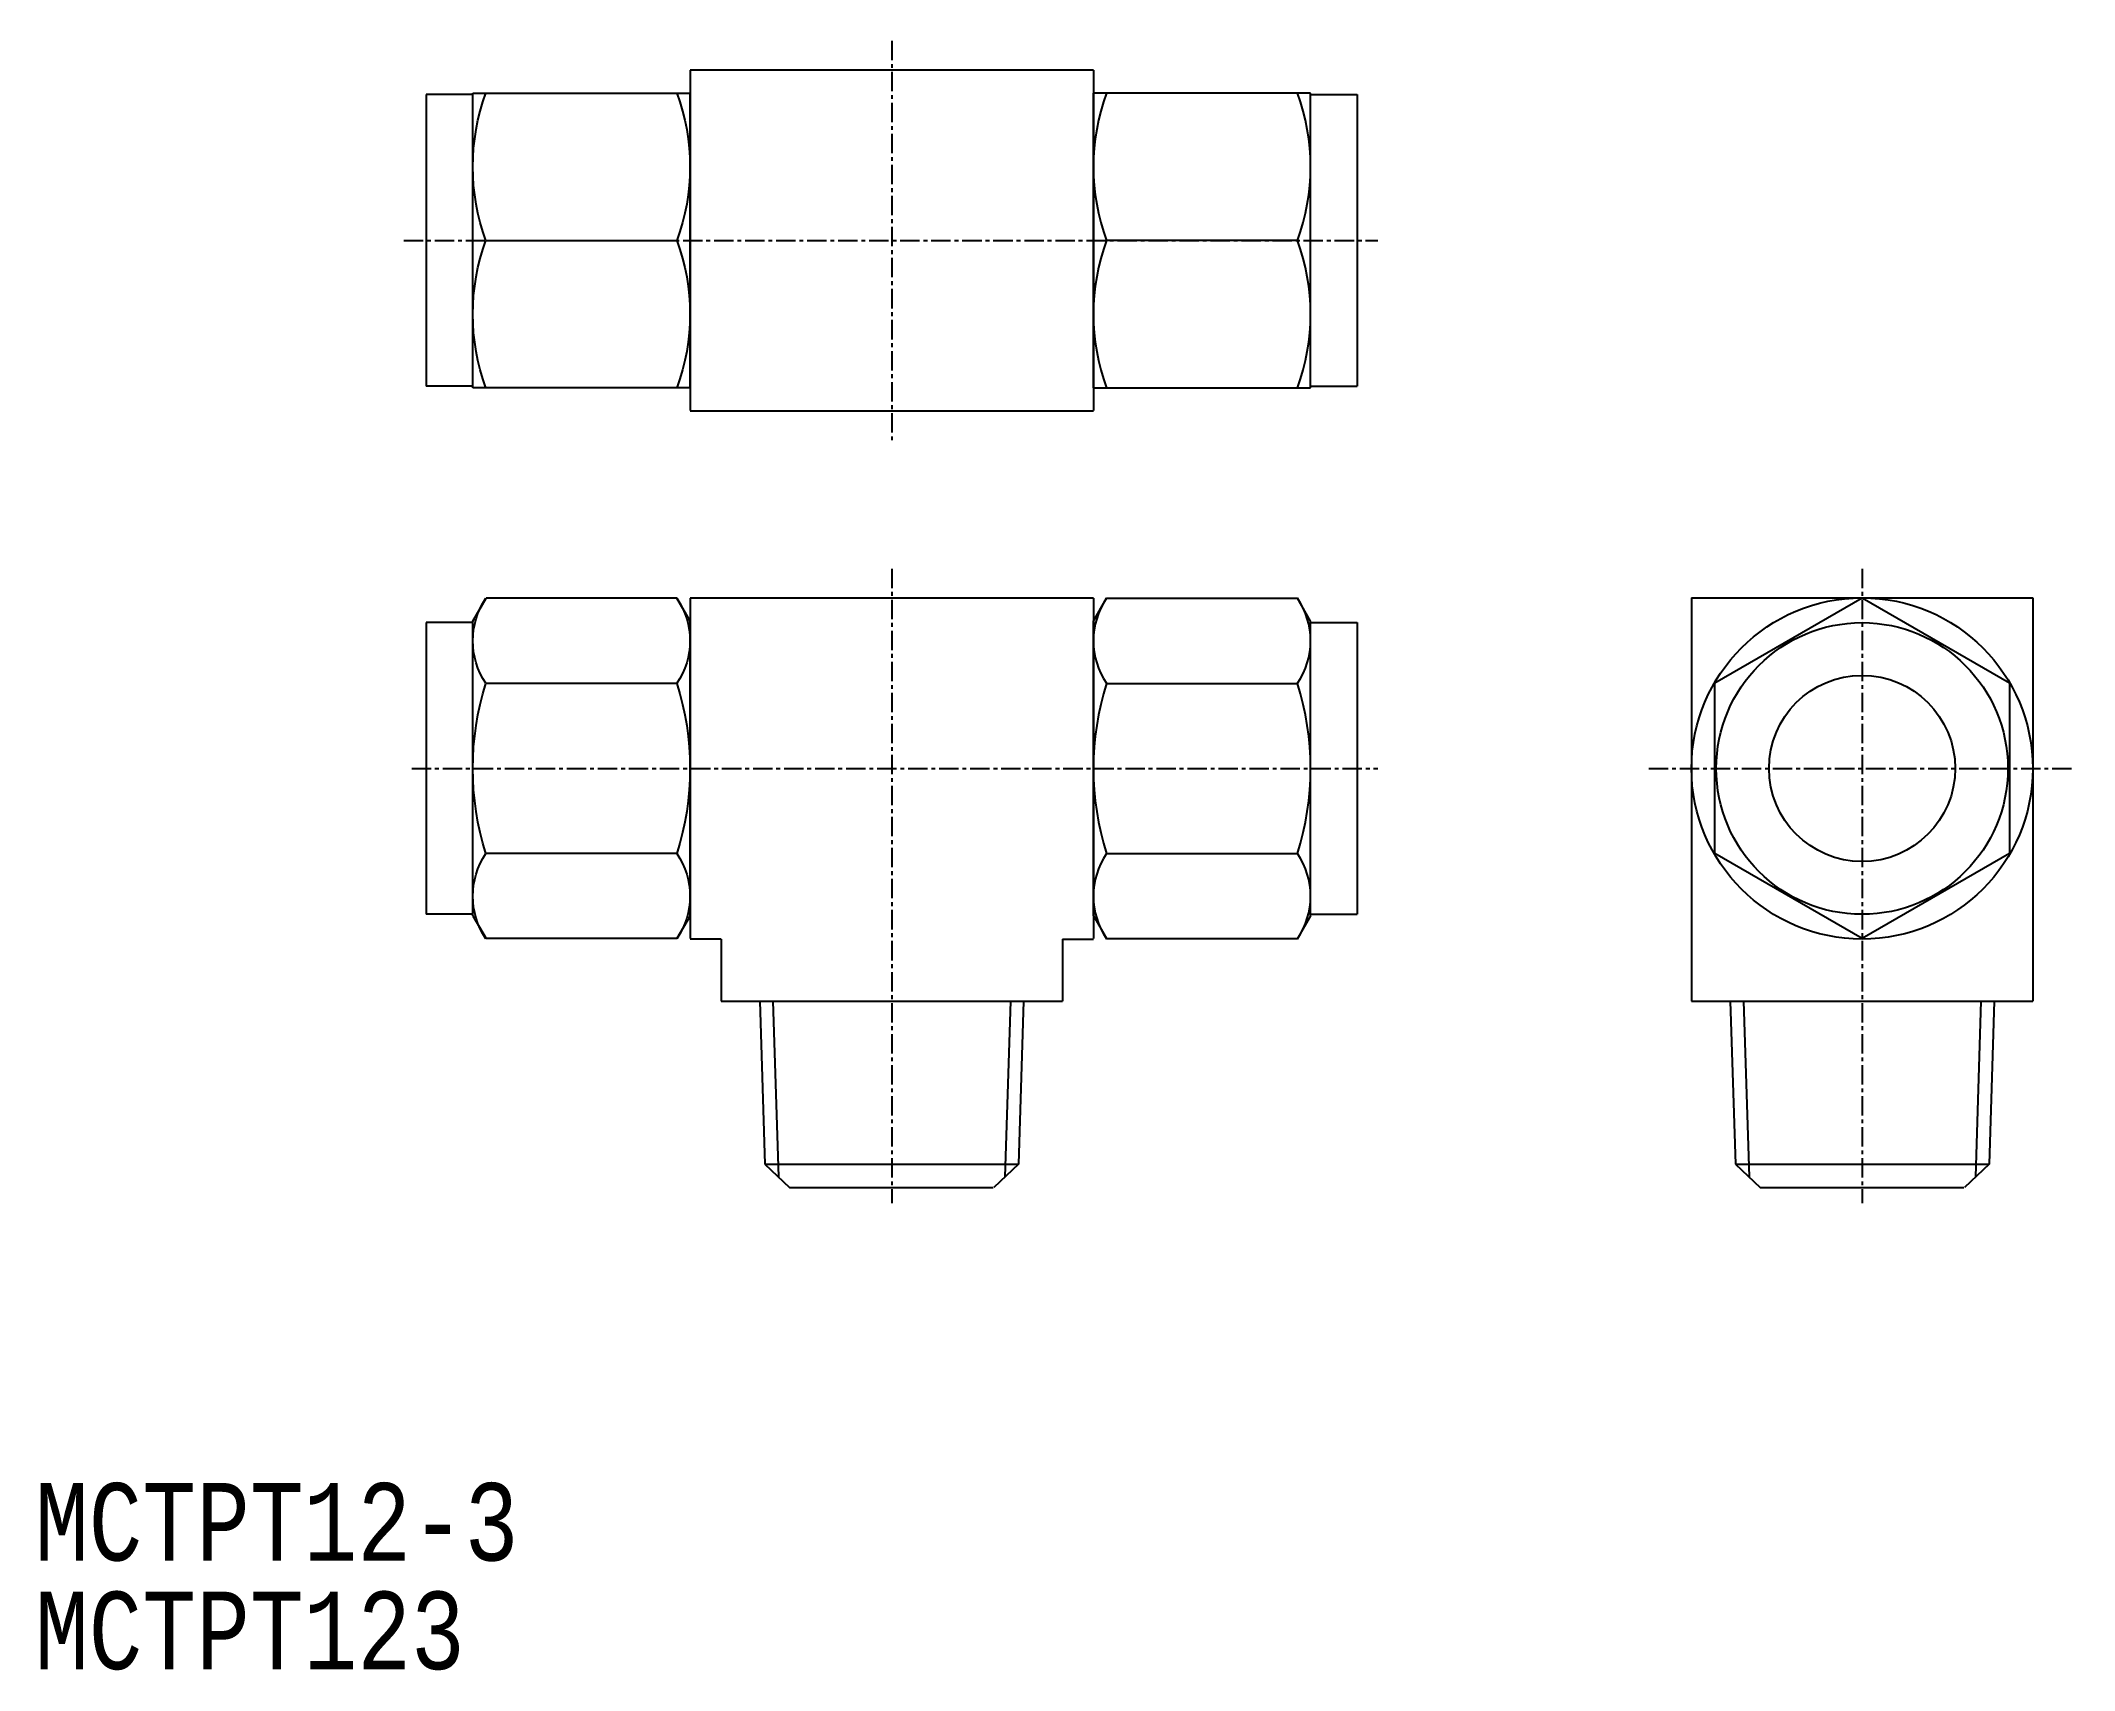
# Model space of a CAD drawing. Extents: x 235 to 366, y 153 to 259.
import ezdxf

# ---------------------------------------------------------------- set-up
doc = ezdxf.new("R2010")
doc.units = 0
doc.linetypes.add('CENTER', pattern=[2, 1.25, -0.25, 0.25, -0.25])
doc.layers.get('0').update_dxf_attribs({"linetype": 'CONTINUOUS'})
doc.layers.add('CENTER', color=1, linetype='CENTER')
doc.styles.add('HEKANJI', font='monotxt.shx', dxfattribs={"width": 0.715, "height": 3.2, "bigfont": 'bigfont.shx'})

# ---------------------------------------------------------------- blocks, each defined once
blk = doc.blocks.new('A$C13CA6C61')
for p, q in [((0, 9.5), (0.85, 10.97)), ((14, 9.5), (13.15, 10.97)), ((14, -5.48), (14, -5.48)), ((0, -9.5), (0.85, -10.97)), ((14, -9.5), (13.15, -10.97))]:
    blk.add_line(p, q)
at = {"color": 7, "linetype": 'CONTINUOUS'}
for p, q in [((0.85, 10.97), (13.15, 10.97)), ((0, -9.5), (0, 9.5)), ((14, -9.5), (14, 9.5)), ((0.85, 5.48), (13.15, 5.48)), ((0.85, -5.48), (13.15, -5.48)), ((0.85, -10.97), (13.15, -10.97))]:
    blk.add_line(p, q, dxfattribs=at)
for centre, radius, start, end in [((4.85, 8.23), 4.85, 145.589, 214.4111), ((9.15, 8.23), 4.85, 325.5889, 34.411), ((18.15, 0), 18.15, 162.412, 197.588), ((-4.15, 0), 18.15, 342.412, 17.588), ((4.85, -8.23), 4.85, 145.5889, 214.411), ((9.15, -8.23), 4.85, 325.589, 34.4111)]:
    blk.add_arc(centre, radius, start, end)
blk = doc.blocks.new('A$C30516091')
for p, q in [((0, -9.5), (0, 9.5)), ((14, 9.5), (0, 9.5)), ((14, -9.5), (14, 9.5)), ((13.15, 0), (0.85, 0)), ((0, -9.5), (14, -9.5))]:
    blk.add_line(p, q)
for centre, start, end in [((13.72, 4.75), 159.7438, 200.2562), ((0.28, 4.75), 339.7438, 20.2562), ((13.72, -4.75), 159.7438, 200.2562), ((0.28, -4.75), 339.7438, 20.2562)]:
    blk.add_arc(centre, 13.72, start, end)

msp = doc.modelspace()

# ---------------------------------------------------------------- linework, layer by layer
at = {"color": 7, "linetype": 'CONTINUOUS'}
for p, q in [((277.14, 256.64), (303.14, 256.64)), ((277.14, 256.61), (277.14, 234.67)), ((303.14, 256.61), (303.14, 234.67)), ((260.14, 255.04), (260.14, 236.24)), ((263.14, 255.04), (260.14, 255.04)), ((317.14, 255.04), (320.14, 255.04)), ((320.14, 255.04), (320.14, 236.24)), ((263.14, 236.24), (260.14, 236.24)), ((317.14, 236.24), (320.14, 236.24)), ((303.14, 234.64), (277.14, 234.64)), ((277.14, 222.6), (303.14, 222.6)), ((277.14, 222.57), (277.14, 200.63)), ((303.14, 222.57), (303.14, 200.63)), ((341.69, 222.6), (341.69, 196.6)), ((341.69, 222.6), (363.69, 222.6)), ((352.69, 222.57), (343.19, 217.09)), ((362.19, 217.09), (352.69, 222.57)), ((363.69, 222.6), (363.69, 196.6)), ((260.14, 221), (260.14, 202.2)), ((263.14, 221), (260.14, 221)), ((317.14, 221), (320.14, 221)), ((320.14, 221), (320.14, 202.2)), ((343.19, 206.12), (343.19, 217.09)), ((362.19, 217.09), (362.19, 206.12)), ((352.69, 200.63), (343.19, 206.12)), ((362.19, 206.12), (352.69, 200.63)), ((263.14, 202.2), (260.14, 202.2)), ((317.14, 202.2), (320.14, 202.2)), ((279.14, 200.6), (277.14, 200.6)), ((279.14, 200.6), (279.14, 196.6)), ((301.14, 200.6), (301.14, 196.6)), ((301.14, 200.6), (303.14, 200.6)), ((279.14, 196.6), (301.14, 196.6)), ((281.63, 196.6), (281.96, 186.1)), ((298.64, 196.6), (298.32, 186.1)), ((341.69, 196.6), (363.69, 196.6)), ((344.19, 196.6), (344.52, 186.1)), ((361.2, 196.6), (360.87, 186.1)), ((281.96, 186.1), (298.32, 186.1)), ((281.96, 186.1), (283.55, 184.6)), ((298.32, 186.1), (296.72, 184.6)), ((344.52, 186.1), (360.87, 186.1)), ((344.52, 186.1), (346.11, 184.6)), ((360.87, 186.1), (359.28, 184.6)), ((283.55, 184.6), (296.69, 184.6)), ((346.11, 184.6), (359.25, 184.6))]:
    msp.add_line(p, q, dxfattribs=at)
at = {"color": 3, "linetype": 'CONTINUOUS'}
for p, q in [((282.48, 196.6), (282.84, 185.27)), ((297.79, 196.6), (297.43, 185.27)), ((345.04, 196.6), (345.4, 185.27)), ((360.35, 196.6), (359.99, 185.27))]:
    msp.add_line(p, q, dxfattribs=at)
at = {"color": 7, "linetype": 'CONTINUOUS'}
for radius in [11, 9.4, 6]:
    msp.add_circle((352.69, 211.6), radius, dxfattribs=at)
at = {"layer": 'CENTER', "color": 1, "linetype": 'CENTER'}
for p, q in [((290.14, 258.51), (290.14, 232.58)), ((258.69, 245.64), (321.47, 245.64)), ((290.14, 224.48), (290.14, 183.57)), ((352.69, 224.48), (352.69, 183.57)), ((259.2, 211.6), (321.47, 211.6)), ((338.94, 211.6), (366.37, 211.6))]:
    msp.add_line(p, q, dxfattribs=at)

# ---------------------------------------------------------------- block references
at = {"color": 7, "linetype": 'CONTINUOUS', "xscale": -1}
for name, p in [('A$C30516091', (277.14, 245.64)), ('A$C13CA6C61', (277.14, 211.6))]:
    msp.add_blockref(name, p, dxfattribs=at)
at = {"color": 7, "linetype": 'CONTINUOUS'}
for name, p in [('A$C30516091', (303.14, 245.64)), ('A$C13CA6C61', (303.14, 211.6))]:
    msp.add_blockref(name, p, dxfattribs=at)

# ---------------------------------------------------------------- texts
at = {"style": 'HEKANJI', "width": 0.8}
for s, p in [('MCTPT12-3', (234.92, 160.54)), ('MCTPT123', (234.92, 153.54))]:
    msp.add_text(s, height=5, dxfattribs=at).set_placement(p)

doc.saveas('drawing.dxf')
